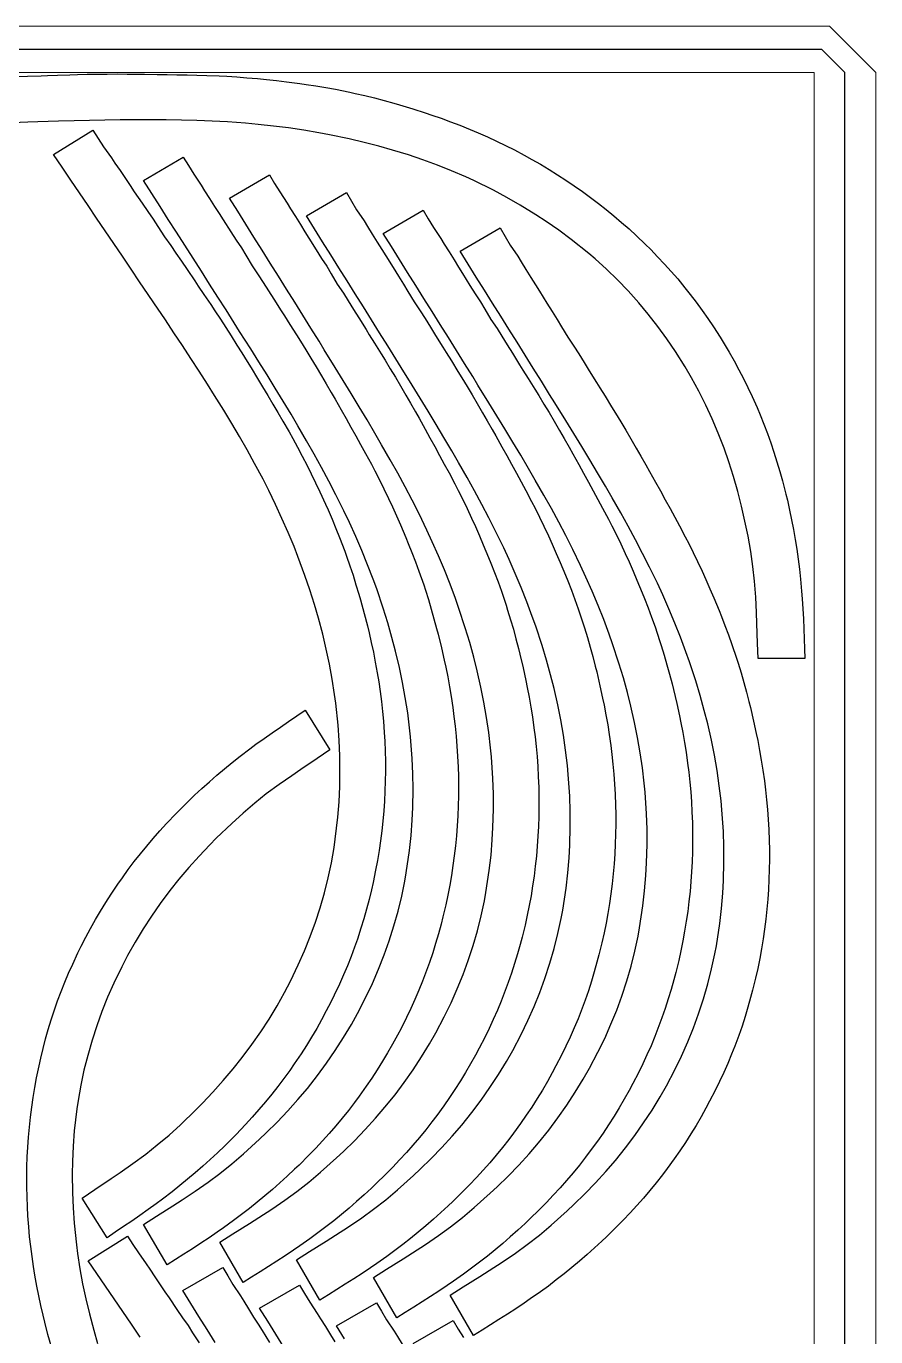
# Model space of a CAD drawing. Header units: millimetres. Extents: x -10628 to 24720, y -21829 to 4032.
# Drawn here: x 14398 to 14949, y -12099 to -11249 of the extents above; entities that cross this region are included whole.
import ezdxf
from ezdxf.enums import TextEntityAlignment as Align
from ezdxf.lldxf.tags import DXFTag

# ---------------------------------------------------------------- set-up
doc = ezdxf.new("R2010")
doc.units = ezdxf.units.MM
doc.layers.add('layer khung van cnc', color=7, linetype='Continuous', lineweight=25, true_color=0xfbf59b)
doc.layers.add('layer mau', color=7, linetype='Continuous')
doc.styles.add('Text Dim', font='arial.ttf')
tags = doc.linetypes.add('KVVIENMAY', pattern='A,46.311228,-10.280676,["KV VIỀN MÁY",Text Dim,S=10.028098,R=0,X=0,Y=-4.346144],-100.988212', length=157.580116).pattern_tags.tags
tags[6] = DXFTag(74, 10)

# ---------------------------------------------------------------- blocks, each defined once
blk = doc.blocks.new('khung van cnc')
at = {"lineweight": 5}
blk.add_lwpolyline([(-193, -99.44), (-193, 2370.56), (-223, 2400.56), (-1463, 2400.56), (-1493, 2370.56), (-1493, -99.44)], close=True, dxfattribs=at)
at = {"color": 1, "linetype": 'KVVIENMAY'}
blk.add_lwpolyline([(-511.88, -84.44), (-213, -84.44), (-213, 2370.56), (-228, 2385.56), (-1458.01, 2385.56), (-1473, 2370.56), (-1473, -84.44), (-1172.83, -84.44)], dxfattribs=at)
at = {"lineweight": 5}
blk.add_lwpolyline([(-513.55, -69.44), (-233, -69.44), (-233, 2370.56), (-1453, 2370.56), (-1453, -69.44), (-1173, -69.44)], dxfattribs=at)
at = {"layer": 'layer mau'}
for tag, p in [('ÁGF', (-518, -155.91)), ('TENFILE', (-518, -268.86)), ('TENFILE', (-518, -381.81)), ('TENFILE', (-518, -494.76))]:
    blk.add_attdef(tag, text='', height=30, dxfattribs=at).set_placement(p, align=Align.MIDDLE_CENTER)

msp = doc.modelspace()

# ---------------------------------------------------------------- linework, layer by layer
for points in [[(14392.109, -11281.728, -0.203), (14398.565, -11281.537, -0.129), (14407.418, -11281.279, 0), (14411.476, -11281.14, 0.027), (14417.938, -11280.901, 0.028), (14425.962, -11280.622, 0), (14430.869, -11280.484, -0.012), (14437.335, -11280.347, -0.017), (14443.801, -11280.255, -0.014), (14450.267, -11280.202, -0.007), (14457.202, -11280.183, 0), (14463.2, -11280.193, 0.002), (14469.667, -11280.234, 0.001), (14474.537, -11280.286, 0), (14482.599, -11280.41, -0.001), (14489.064, -11280.536, -0.001), (14495.53, -11280.676, 0), (14502.041, -11280.824, 0), (14508.46, -11280.973, 0), (14514.925, -11281.148, 0), (14522.945, -11281.446, 0), (14527.847, -11281.69, 0), (14534.302, -11282.088, 0), (14540.751, -11282.566, 0), (14547.72, -11283.167, 0), (14553.632, -11283.742, 0), (14560.062, -11284.436, 0), (14566.484, -11285.199, 0), (14575.295, -11286.362, 0), (14579.303, -11286.936, 0), (14585.697, -11287.916, 0), (14592.077, -11288.977, 0), (14598.442, -11290.129, 0), (14607.654, -11291.978, 0), (14611.112, -11292.731, 0), (14617.413, -11294.188, 0), (14623.692, -11295.742, 0), (14629.948, -11297.386, 0), (14636.182, -11299.113, 0), (14639.831, -11300.162, 0), (14648.582, -11302.793, 0), (14656.476, -11305.314, 0), (14660.883, -11306.788, 0), (14666.991, -11308.916, 0), (14673.067, -11311.135, 0), (14679.108, -11313.448, 0), (14685.778, -11316.133, 0), (14691.072, -11318.369, 0), (14696.99, -11320.98, 0), (14702.863, -11323.692, 0), (14708.688, -11326.506, 0), (14714.464, -11329.422, 0), (14720.857, -11332.799, 0), (14725.861, -11335.558, 0), (14731.477, -11338.779, 0), (14737.035, -11342.1, 0), (14742.532, -11345.522, 0), (14747.965, -11349.044, 0), (14753.333, -11352.664, 0), (14758.632, -11356.383, 0), (14763.86, -11360.2, 0), (14769.082, -11364.166, 0), (14774.093, -11368.124, 0), (14779.094, -11372.228, 0), (14784.017, -11376.426, 0), (14788.862, -11380.714, 0), (14793.628, -11385.09, 0), (14799.438, -11390.649, 0), (14802.916, -11394.101, 0), (14807.436, -11398.732, 0), (14811.866, -11403.449, 0), (14816.203, -11408.25, 0), (14820.443, -11413.136, 0), (14825.188, -11418.854, 0), (14828.615, -11423.166, 0), (14832.543, -11428.306, 0), (14836.365, -11433.526, 0), (14840.083, -11438.822, 0), (14843.698, -11444.19, 0), (14847.972, -11450.838, 0), (14850.62, -11455.129, 0), (14853.926, -11460.695, 0), (14857.127, -11466.322, 0), (14860.22, -11472.009, 0), (14863.203, -11477.754, 0), (14866.074, -11483.555, 0), (14868.832, -11489.41, 0), (14872.008, -11496.555, 0), (14873.996, -11501.278, 0), (14876.402, -11507.286, 0), (14878.693, -11513.339, 0), (14880.869, -11519.435, 0), (14882.932, -11525.571, 0), (14884.884, -11531.745, 0), (14886.727, -11537.953, 0), (14888.463, -11544.193, 0), (14890.688, -11552.871, 0), (14891.616, -11556.756, 0), (14893.037, -11563.074, 0), (14894.354, -11569.414, 0), (14895.569, -11575.775, 0), (14896.681, -11582.153, 0), (14897.691, -11588.548, 0), (14898.599, -11594.956, 0), (14899.406, -11601.378, 0), (14900.113, -11607.809, 0), (14900.845, -11615.735, 0), (14901.227, -11620.697, 0), (14901.646, -11627.149, 0), (14901.991, -11633.606, 0), (14902.277, -11640.067, 0), (14902.52, -11646.53, 0), (14902.732, -11652.996, 0), (14902.93, -11659.462, 0), (14872.667, -11659.462, 0), (14872.315, -11649.506, 0), (14871.855, -11636.766, 0), (14871.58, -11629.587, 0), (14871.093, -11619.633, 0), (14870.324, -11609.265, 0), (14869.284, -11599.795, 0), (14867.86, -11589.931, 0), (14866.127, -11580.109, 0), (14863.258, -11566.46, 0), (14861.882, -11560.612, 0), (14859.408, -11550.949, 0), (14856.682, -11541.36, 0), (14853.683, -11531.855, 0), (14850.575, -11522.953, 0), (14846.788, -11513.15, 0), (14842.88, -11503.972, 0), (14838.674, -11494.922, 0), (14834.176, -11486.011, 0), (14829.393, -11477.25, 0), (14825.256, -11470.171, 0), (14818.998, -11460.212, 0), (14813.395, -11451.957, 0), (14807.524, -11443.893, 0), (14801.388, -11436.031, 0), (14795.177, -11428.603, 0), (14788.327, -11420.959, 0), (14781.414, -11413.769, 0), (14774.257, -11406.821, 0), (14766.867, -11400.124, 0), (14762.718, -11396.561, 0), (14751.425, -11387.513, 0), (14743.403, -11381.593, 0), (14735.202, -11375.92, 0), (14728.412, -11371.485, 0), (14718.327, -11365.294, 0), (14709.673, -11360.341, 0), (14700.883, -11355.635, 0), (14688.161, -11349.38, 0), (14682.919, -11346.987, 0), (14673.758, -11343.05, 0), (14664.491, -11339.365, 0), (14655.128, -11335.927, 0), (14645.68, -11332.729, 0), (14635.331, -11329.523, 0), (14626.568, -11327.036, 0), (14616.921, -11324.53, 0), (14607.22, -11322.244, 0), (14594.417, -11319.571, 0), (14587.679, -11318.315, 0), (14577.849, -11316.661, 0), (14567.986, -11315.208, 0), (14558.097, -11313.95, 0), (14548.185, -11312.882, 0), (14539.956, -11312.137, 0), (14528.315, -11311.291, 0), (14518.365, -11310.745, 0), (14508.407, -11310.345, 0), (14498.443, -11310.074, 0), (14488.477, -11309.917, 0), (14477.222, -11309.858, 0), (14468.544, -11309.884, 0), (14458.58, -11309.98, 0), (14448.617, -11310.138, 0), (14438.655, -11310.348, 0), (14428.694, -11310.599, 0), (14418.735, -11310.882, 0), (14405.243, -11311.298, 0), (14398.816, -11311.503, 0), (14388.858, -11311.828, 0)], [(14414.209, -12106.808, 0), (14411.785, -12097.997, 0), (14409.724, -12089.97, 0), (14408.63, -12085.454, 0), (14407.185, -12079.149, 0), (14405.835, -12072.823, 0), (14404.583, -12066.477, 0), (14403.312, -12059.401, 0), (14402.391, -12053.728, 0), (14401.457, -12047.327, 0), (14400.633, -12040.911, 0), (14399.92, -12034.481, 0), (14399.319, -12028.039, 0), (14398.782, -12020.829, 0), (14398.458, -12015.124, 0), (14398.201, -12008.655, 0), (14398.06, -12002.182, 0), (14398.036, -11995.707, 0), (14398.131, -11989.233, 0), (14398.344, -11982.762, 0), (14398.677, -11976.296, 0), (14399.131, -11969.839, 0), (14399.714, -11963.308, 0), (14400.403, -11956.96, 0), (14401.221, -11950.542, 0), (14402.159, -11944.14, 0), (14403.216, -11937.757, 0), (14404.389, -11931.394, 0), (14406.009, -11923.518, 0), (14407.084, -11918.737, 0), (14408.605, -11912.447, 0), (14410.244, -11906.188, 0), (14412.005, -11899.962, 0), (14413.89, -11893.773, 0), (14416.211, -11886.715, 0), (14418.041, -11881.52, 0), (14420.308, -11875.461, 0), (14422.697, -11869.448, 0), (14425.206, -11863.484, 0), (14427.832, -11857.569, 0), (14431.19, -11850.414, 0), (14433.418, -11845.891, 0), (14436.375, -11840.132, 0), (14439.439, -11834.429, 0), (14442.612, -11828.787, 0), (14445.892, -11823.206, 0), (14449.279, -11817.69, 0), (14452.773, -11812.242, 0), (14457.136, -11805.754, 0), (14460.08, -11801.559, 0), (14463.89, -11796.328, 0), (14467.8, -11791.17, 0), (14471.806, -11786.086, 0), (14475.907, -11781.077, 0), (14480.098, -11776.141, 0), (14484.377, -11771.28, 0), (14488.739, -11766.494, 0), (14494.907, -11759.995, 0), (14497.704, -11757.144, 0), (14502.301, -11752.582, 0), (14506.971, -11748.096, 0), (14511.713, -11743.687, 0), (14516.524, -11739.354, 0), (14521.403, -11735.099, 0), (14526.349, -11730.923, 0), (14531.359, -11726.826, 0), (14536.431, -11722.809, 0), (14542.755, -11717.976, 0), (14546.754, -11715.015, 0), (14551.997, -11711.23, 0), (14557.283, -11707.505, 0), (14562.603, -11703.828, 0), (14567.949, -11700.187, 0), (14573.312, -11696.57, 0), (14578.683, -11692.965, 0), (14594.771, -11718.599, 0), (14586.525, -11724.189, 0), (14575.979, -11731.35, 0), (14570.044, -11735.4, 0), (14561.872, -11741.104, 0), (14553.498, -11747.266, 0), (14546.03, -11753.181, 0), (14538.432, -11759.631, 0), (14531.034, -11766.32, 0), (14520.998, -11776.006, 0), (14516.776, -11780.28, 0), (14509.907, -11787.512, 0), (14503.234, -11794.918, 0), (14496.778, -11802.511, 0), (14490.889, -11809.876, 0), (14484.599, -11818.294, 0), (14478.902, -11826.483, 0), (14473.473, -11834.856, 0), (14468.317, -11843.403, 0), (14463.438, -11852.112, 0), (14459.641, -11859.378, 0), (14454.532, -11869.973, 0), (14450.518, -11879.107, 0), (14446.809, -11888.366, 0), (14443.412, -11897.743, 0), (14440.421, -11906.952, 0), (14437.589, -11916.817, 0), (14435.173, -11926.495, 0), (14433.092, -11936.25, 0), (14431.348, -11946.069, 0), (14430.536, -11951.478, 0), (14428.875, -11965.853, 0), (14428.125, -11975.795, 0), (14427.68, -11985.756, 0), (14427.533, -11993.865, 0), (14427.65, -12005.698, 0), (14428.055, -12015.661, 0), (14428.741, -12025.608, 0), (14430.206, -12039.709, 0), (14430.966, -12045.421, 0), (14432.501, -12055.273, 0), (14434.306, -12065.081, 0), (14436.37, -12074.84, 0), (14438.685, -12084.542, 0), (14441.47, -12095.012, 0), (14444.021, -12103.756, 0)], [(14471.561, -12099.569, 0), (14465.969, -12091.322, 0), (14460.375, -12083.077, 0), (14454.779, -12074.833, 0), (14449.18, -12066.591, 0), (14443.581, -12058.349, 0), (14437.981, -12050.108, 0), (14463.405, -12034.152, 0), (14466.886, -12039.605, 0.327), (14470.445, -12045.004, 0.462), (14475.524, -12052.128, 0), (14477.864, -12055.6, 0), (14481.165, -12060.495, 0), (14484.616, -12065.614, 0), (14487.718, -12070.215, 0), (14490.377, -12074.16, 0), (14495.486, -12081.723, 0), (14499.148, -12087.123, 0), (14502.683, -12092.063, 0.685), (14505.671, -12096.742, 0), (14509.941, -12103.393, 0.402)], [(14520.386, -12103.131, 0), (14515.098, -12094.687, 0), (14509.807, -12086.244, 0), (14504.515, -12077.802, 0), (14499.223, -12069.36, 0), (14525.217, -12054.352, 0), (14528.495, -12059.929, 0.327), (14531.853, -12065.456, 0.462), (14536.666, -12072.762, 0), (14538.876, -12076.317, 0), (14541.994, -12081.331, 0), (14545.254, -12086.574, 0), (14548.184, -12091.286, 0), (14550.697, -12095.326, 0), (14555.523, -12103.072, 0)], [(14564.955, -12106.162, 0), (14559.664, -12097.719, 0), (14554.372, -12089.276, 0), (14549.08, -12080.834, 0), (14575.074, -12065.826, 0), (14578.352, -12071.404, 0.327), (14581.71, -12076.931, 0.462), (14586.523, -12084.237, 0), (14588.734, -12087.792, 0), (14591.851, -12092.806, 0), (14595.112, -12098.049, 0), (14598.042, -12102.76, 0)], [(14604.229, -12100.751, 0), (14598.937, -12092.309, 0), (14624.932, -12077.301, 0), (14628.209, -12082.878, 0.327), (14631.567, -12088.405, 0.462), (14636.38, -12095.712, 0), (14638.591, -12099.267, 0), (14641.708, -12104.281, 0)], [(14648.794, -12103.784, 0), (14674.789, -12088.776, 0), (14678.066, -12094.353, 0.327), (14681.424, -12099.88, 0.462)]]:
    msp.add_polyline3d(points)
for points in [[(14434.023, -12009.533, 0), (14442.269, -12003.942, 0), (14452.815, -11996.781, 0), (14458.749, -11992.732, 0), (14466.922, -11987.027, 0), (14475.295, -11980.865, 0), (14482.763, -11974.951, 0), (14490.361, -11968.501, 0), (14497.759, -11961.812, 0), (14507.795, -11952.126, 0), (14512.017, -11947.852, 0), (14518.886, -11940.62, 0), (14525.56, -11933.214, 0), (14532.016, -11925.621, 0), (14537.904, -11918.256, 0), (14544.194, -11909.838, 0), (14549.891, -11901.649, 0), (14555.32, -11893.276, 0), (14560.477, -11884.729, 0), (14565.355, -11876.02, 0), (14569.152, -11868.753, 0), (14574.262, -11858.159, 0), (14578.275, -11849.025, 0), (14581.984, -11839.766, 0), (14585.381, -11830.389, 0), (14588.372, -11821.18, 0), (14591.205, -11811.314, 0), (14593.62, -11801.636, 0), (14595.701, -11791.882, 0), (14597.445, -11782.062, 0), (14598.257, -11776.654, 0), (14599.919, -11762.279, 0), (14600.668, -11752.337, 0), (14601.113, -11742.375, 0), (14601.26, -11734.266, 0), (14601.143, -11722.433, 0), (14600.739, -11712.471, 0), (14600.052, -11702.524, 0), (14598.587, -11688.423, 0), (14597.827, -11682.711, 0), (14596.293, -11672.858, 0), (14594.488, -11663.05, 0), (14592.423, -11653.292, 0), (14590.109, -11643.59, 0), (14587.324, -11633.12, 0), (14584.772, -11624.376, 0), (14581.767, -11614.872, 0), (14578.546, -11605.441, 0), (14574.004, -11593.175, 0), (14571.487, -11586.8, 0), (14567.662, -11577.595, 0), (14563.65, -11568.469, 0), (14559.458, -11559.424, 0), (14555.094, -11550.46, 0), (14551.351, -11543.095, 0), (14545.88, -11532.785, 0), (14541.053, -11524.066, 0), (14536.099, -11515.419, 0), (14531.031, -11506.836, 0), (14525.866, -11498.311, 0), (14519.934, -11488.746, 0), (14515.299, -11481.41, 0), (14509.92, -11473.021, 0), (14504.491, -11464.666, 0), (14499.018, -11456.34, 0), (14493.51, -11448.037, 0), (14487.976, -11439.751, 0), (14480.452, -11428.545, 0), (14476.862, -11423.21, 0), (14471.293, -11414.948, 0), (14465.719, -11406.689, 0), (14460.14, -11398.434, 0), (14454.556, -11390.181, 0), (14448.968, -11381.932, 0), (14443.377, -11373.685, 0), (14437.783, -11365.44, 0), (14432.186, -11357.196, 0), (14426.588, -11348.953, 0), (14420.989, -11340.712, 0), (14415.389, -11332.47, 0), (14440.813, -11316.515, 0), (14444.293, -11321.967, 0.327), (14447.853, -11327.367, 0.462), (14452.932, -11334.491, 0), (14455.272, -11337.962, 0), (14458.572, -11342.857, 0), (14462.024, -11347.977, 0), (14465.125, -11352.577, 0), (14467.785, -11356.522, 0), (14472.893, -11364.085, 0), (14476.555, -11369.485, 0), (14480.091, -11374.426, 0.685), (14483.079, -11379.105, 0), (14487.348, -11385.755, 0.402), (14491.478, -11391.491, 0), (14494.877, -11396.352, -0.176), (14498.516, -11401.701, -0.203), (14502.11, -11407.068, -0.129), (14507.035, -11414.43, 0), (14509.309, -11417.792, 0.027), (14512.947, -11423.139, 0.028), (14517.449, -11429.787, 0), (14520.173, -11433.87, -0.012), (14523.726, -11439.274, -0.017), (14527.242, -11444.702, -0.014), (14530.724, -11450.151, -0.007), (14534.427, -11456.015, 0), (14537.606, -11461.101, 0.002), (14541.009, -11466.6, 0.001), (14543.555, -11470.752, 0), (14547.735, -11477.647, -0.001), (14551.065, -11483.19, -0.001), (14554.383, -11488.741, 0), (14557.719, -11494.334, 0), (14561.006, -11499.851, 0), (14564.293, -11505.42, 0), (14568.304, -11512.371, 0), (14570.703, -11516.653, 0), (14573.798, -11522.331, 0), (14576.821, -11528.049, 0), (14580.016, -11534.271, 0), (14582.672, -11539.584, 0), (14585.502, -11545.399, 0), (14588.27, -11551.244, 0), (14591.968, -11559.325, 0), (14593.612, -11563.025, 0), (14596.181, -11568.962, 0), (14598.674, -11574.931, 0), (14601.082, -11580.934, 0), (14604.413, -11589.719, 0), (14605.613, -11593.048, 0), (14607.728, -11599.16, 0), (14609.749, -11605.304, 0), (14611.682, -11611.477, 0), (14613.534, -11617.676, 0), (14614.584, -11621.324, 0), (14617.009, -11630.135, 0), (14619.07, -11638.162, 0), (14620.163, -11642.678, 0), (14621.608, -11648.983, 0), (14622.958, -11655.308, 0), (14624.21, -11661.655, 0), (14625.481, -11668.731, 0), (14626.402, -11674.404, 0), (14627.336, -11680.804, 0), (14628.16, -11687.221, 0), (14628.873, -11693.651, 0), (14629.475, -11700.093, 0), (14630.012, -11707.303, 0), (14630.335, -11713.008, 0), (14630.592, -11719.477, 0), (14630.733, -11725.95, 0), (14630.757, -11732.425, 0), (14630.663, -11738.899, 0), (14630.45, -11745.37, 0), (14630.117, -11751.835, 0), (14629.663, -11758.292, 0), (14629.079, -11764.824, 0), (14628.39, -11771.172, 0), (14627.572, -11777.59, 0), (14626.634, -11783.992, 0), (14625.578, -11790.374, 0), (14624.404, -11796.737, 0), (14622.784, -11804.614, 0), (14621.71, -11809.395, 0), (14620.189, -11815.685, 0), (14618.549, -11821.944, 0), (14616.788, -11828.17, 0), (14614.903, -11834.359, 0), (14612.582, -11841.417, 0), (14610.752, -11846.612, 0), (14608.486, -11852.671, 0), (14606.096, -11858.683, 0), (14603.587, -11864.648, 0), (14600.962, -11870.563, 0), (14597.603, -11877.717, 0), (14595.375, -11882.241, 0), (14592.419, -11888, 0), (14589.354, -11893.702, 0), (14586.181, -11899.345, 0), (14582.901, -11904.926, 0), (14579.514, -11910.441, 0), (14576.02, -11915.89, 0), (14571.657, -11922.378, 0), (14568.713, -11926.573, 0), (14564.904, -11931.804, 0), (14560.994, -11936.962, 0), (14556.987, -11942.045, 0), (14552.886, -11947.055, 0), (14548.695, -11951.991, 0), (14544.417, -11956.852, 0), (14540.054, -11961.638, 0), (14533.887, -11968.136, 0), (14531.089, -11970.987, 0), (14526.493, -11975.549, 0), (14521.823, -11980.035, 0), (14517.081, -11984.445, 0), (14512.269, -11988.778, 0), (14507.39, -11993.032, 0), (14502.445, -11997.208, 0), (14497.435, -12001.306, 0), (14492.363, -12005.323, 0), (14486.038, -12010.156, 0), (14482.039, -12013.117, 0), (14476.797, -12016.902, 0), (14471.511, -12020.627, 0), (14466.191, -12024.304, 0), (14460.845, -12027.945, 0), (14455.482, -12031.562, 0), (14450.11, -12035.167, 0)], [(14473.76, -12026.62, 0), (14482.157, -12021.258, 0), (14492.896, -12014.389, 0), (14498.939, -12010.504, 0), (14507.266, -12005.027, 0), (14515.805, -11999.098, 0), (14523.433, -11993.391, 0), (14531.206, -11987.152, 0), (14538.785, -11980.67, 0), (14549.084, -11971.263, 0), (14553.422, -11967.107, 0), (14560.487, -11960.067, 0), (14567.362, -11952.847, 0), (14574.024, -11945.435, 0), (14580.113, -11938.235, 0), (14586.632, -11929.993, 0), (14592.553, -11921.964, 0), (14598.21, -11913.743, 0), (14603.599, -11905.341, 0), (14608.716, -11896.77, 0), (14612.711, -11889.61, 0), (14618.11, -11879.161, 0), (14622.373, -11870.141, 0), (14626.336, -11860.987, 0), (14629.989, -11851.707, 0), (14633.233, -11842.583, 0), (14636.335, -11832.8, 0), (14639.016, -11823.192, 0), (14641.365, -11813.498, 0), (14643.378, -11803.73, 0), (14644.339, -11798.347, 0), (14646.395, -11784.023, 0), (14647.418, -11774.105, 0), (14648.137, -11764.159, 0), (14648.507, -11756.057, 0), (14648.715, -11744.226, 0), (14648.585, -11734.256, 0), (14648.172, -11724.294, 0), (14647.096, -11710.158, 0), (14646.493, -11704.427, 0), (14645.23, -11694.536, 0), (14643.696, -11684.682, 0), (14641.901, -11674.871, 0), (14639.854, -11665.109, 0), (14637.358, -11654.566, 0), (14635.048, -11645.755, 0), (14632.305, -11636.173, 0), (14629.345, -11626.656, 0), (14625.143, -11614.269, 0), (14622.801, -11607.828, 0), (14619.231, -11598.521, 0), (14615.472, -11589.288, 0), (14611.53, -11580.131, 0), (14607.414, -11571.051, 0), (14603.876, -11563.585, 0), (14598.69, -11553.129, 0), (14594.105, -11544.281, 0), (14589.39, -11535.5, 0), (14584.561, -11526.781, 0), (14579.632, -11518.117, 0), (14573.965, -11508.393, 0), (14569.534, -11500.932, 0), (14564.388, -11492.398, 0), (14559.19, -11483.897, 0), (14553.948, -11475.424, 0), (14548.671, -11466.972, 0), (14543.367, -11458.537, 0), (14536.155, -11447.129, 0), (14532.712, -11441.697, 0), (14527.373, -11433.284, 0), (14522.028, -11424.875, 0), (14516.678, -11416.47, 0), (14511.324, -11408.067, 0), (14505.965, -11399.667, 0), (14500.603, -11391.269, 0), (14495.237, -11382.873, 0), (14489.87, -11374.479, 0), (14484.5, -11366.085, 0), (14479.13, -11357.693, 0), (14473.759, -11349.3, 0), (14499.612, -11334.05, 0), (14502.942, -11339.596, 0.327), (14506.351, -11345.092, 0.462), (14511.232, -11352.353, 0), (14513.476, -11355.887, 0), (14516.64, -11360.871, 0), (14519.949, -11366.084, 0), (14522.923, -11370.768, 0), (14525.473, -11374.784, 0), (14530.372, -11382.485, 0), (14533.884, -11387.984, 0), (14537.282, -11393.02, 0.685), (14540.14, -11397.779, 0), (14544.225, -11404.545, 0.402), (14548.196, -11410.392, 0), (14551.46, -11415.345, -0.176), (14554.95, -11420.792, -0.203), (14558.395, -11426.256, -0.129), (14563.115, -11433.75, 0), (14565.297, -11437.174, 0.027), (14568.786, -11442.618, 0.028), (14573.103, -11449.388, 0), (14575.714, -11453.544, -0.012), (14579.117, -11459.044, -0.017), (14582.482, -11464.566, -0.014), (14585.813, -11470.109, -0.007), (14589.354, -11476.073, 0), (14592.392, -11481.244, 0.002), (14595.642, -11486.835, 0.001), (14598.072, -11491.056, 0), (14602.061, -11498.062, -0.001), (14605.238, -11503.695, -0.001), (14608.402, -11509.335, 0), (14611.583, -11515.018, 0), (14614.716, -11520.623, 0), (14617.849, -11526.281, 0), (14621.667, -11533.34, 0), (14623.947, -11537.686, 0), (14626.885, -11543.447, 0), (14629.75, -11549.245, 0), (14632.773, -11555.553, 0), (14635.281, -11560.938, 0), (14637.951, -11566.828, 0), (14640.556, -11572.747, 0), (14644.031, -11580.927, 0), (14645.572, -11584.671, 0), (14647.977, -11590.676, 0), (14650.305, -11596.711, 0), (14652.546, -11602.778, 0), (14655.635, -11611.652, 0), (14656.742, -11615.013, 0), (14658.689, -11621.18, 0), (14660.54, -11627.378, 0), (14662.303, -11633.602, 0), (14663.983, -11639.848, 0), (14664.933, -11643.525, 0), (14667.114, -11652.398, 0), (14668.953, -11660.479, 0), (14669.922, -11665.024, 0), (14671.193, -11671.366, 0), (14672.369, -11677.726, 0), (14673.446, -11684.105, 0), (14674.521, -11691.213, 0), (14675.286, -11696.909, 0), (14676.043, -11703.333, 0), (14676.691, -11709.77, 0), (14677.227, -11716.217, 0), (14677.65, -11722.673, 0), (14677.989, -11729.895, 0), (14678.155, -11735.607, 0), (14678.235, -11742.081, 0), (14678.198, -11748.555, 0), (14678.043, -11755.028, 0), (14677.771, -11761.497, 0), (14677.38, -11767.96, 0), (14676.869, -11774.414, 0), (14676.238, -11780.856, 0), (14675.475, -11787.369, 0), (14674.611, -11793.695, 0), (14673.617, -11800.089, 0), (14672.503, -11806.462, 0), (14671.271, -11812.813, 0), (14669.923, -11819.141, 0), (14668.087, -11826.97, 0), (14666.882, -11831.72, 0), (14665.188, -11837.966, 0), (14663.377, -11844.178, 0), (14661.445, -11850.353, 0), (14659.391, -11856.488, 0), (14656.876, -11863.479, 0), (14654.904, -11868.622, 0), (14652.472, -11874.616, 0), (14649.918, -11880.561, 0), (14647.246, -11886.454, 0), (14644.459, -11892.295, 0), (14640.905, -11899.354, 0), (14638.553, -11903.814, 0), (14635.439, -11909.49, 0), (14632.219, -11915.106, 0), (14628.892, -11920.659, 0), (14625.46, -11926.147, 0), (14621.922, -11931.568, 0), (14618.28, -11936.918, 0), (14613.74, -11943.283, 0), (14610.682, -11947.396, 0), (14606.73, -11952.52, 0), (14602.679, -11957.569, 0), (14598.534, -11962.54, 0), (14594.297, -11967.435, 0), (14589.972, -11972.253, 0), (14585.561, -11976.995, 0), (14581.069, -11981.66, 0), (14574.725, -11987.986, 0), (14571.85, -11990.759, 0), (14567.13, -11995.192, 0), (14562.338, -11999.548, 0), (14557.477, -12003.826, 0), (14552.548, -12008.024, 0), (14547.553, -12012.143, 0), (14542.495, -12016.182, 0), (14537.374, -12020.14, 0), (14532.194, -12024.016, 0), (14525.739, -12028.673, 0), (14521.66, -12031.523, 0), (14516.315, -12035.162, 0), (14510.929, -12038.74, 0), (14505.51, -12042.269, 0), (14500.065, -12045.762, 0), (14494.605, -12049.23, 0), (14489.136, -12052.686, 0)], [(14523.29, -12037.925, 0), (14531.736, -12032.642, 0), (14542.539, -12025.874, 0), (14548.619, -12022.046, 0), (14556.996, -12016.647, 0), (14565.591, -12010.797, 0), (14573.271, -12005.162, 0), (14581.102, -11998.996, 0), (14588.741, -11992.584, 0), (14599.128, -11983.275, 0), (14603.504, -11979.159, 0), (14610.635, -11972.186, 0), (14617.577, -11965.03, 0), (14624.308, -11957.68, 0), (14630.464, -11950.538, 0), (14637.06, -11942.357, 0), (14643.055, -11934.383, 0), (14648.789, -11926.216, 0), (14654.257, -11917.865, 0), (14659.453, -11909.342, 0), (14663.515, -11902.22, 0), (14669.011, -11891.821, 0), (14673.359, -11882.841, 0), (14677.407, -11873.725, 0), (14681.147, -11864.48, 0), (14684.475, -11855.387, 0), (14687.669, -11845.632, 0), (14690.44, -11836.05, 0), (14692.879, -11826.379, 0), (14694.983, -11816.63, 0), (14695.994, -11811.256, 0), (14698.184, -11796.952, 0), (14699.3, -11787.044, 0), (14700.111, -11777.105, 0), (14700.558, -11769.007, 0), (14700.876, -11757.178, 0), (14700.839, -11747.207, 0), (14700.52, -11737.242, 0), (14699.576, -11723.097, 0), (14699.027, -11717.36, 0), (14697.856, -11707.458, 0), (14696.414, -11697.59, 0), (14694.71, -11687.763, 0), (14692.755, -11677.982, 0), (14690.358, -11667.416, 0), (14688.13, -11658.584, 0), (14685.477, -11648.976, 0), (14682.606, -11639.432, 0), (14678.519, -11627.007, 0), (14676.238, -11620.544, 0), (14672.755, -11611.204, 0), (14669.082, -11601.937, 0), (14665.227, -11592.743, 0), (14661.196, -11583.625, 0), (14657.727, -11576.126, 0), (14652.639, -11565.622, 0), (14648.137, -11556.731, 0), (14643.504, -11547.907, 0), (14638.757, -11539.143, 0), (14633.909, -11530.434, 0), (14628.333, -11520.657, 0), (14623.972, -11513.155, 0), (14618.906, -11504.574, 0), (14613.788, -11496.025, 0), (14608.626, -11487.502, 0), (14603.428, -11479.002, 0), (14598.203, -11470.518, 0), (14591.097, -11459.042, 0), (14587.706, -11453.579, 0), (14582.445, -11445.116, 0), (14577.179, -11436.658, 0), (14571.908, -11428.202, 0), (14566.632, -11419.75, 0), (14561.352, -11411.3, 0), (14556.068, -11402.853, 0), (14550.782, -11394.407, 0), (14545.493, -11385.963, 0), (14540.202, -11377.52, 0), (14534.91, -11369.077, 0), (14529.618, -11360.635, 0), (14555.613, -11345.627, 0), (14558.89, -11351.204, 0.327), (14562.248, -11356.731, 0.462), (14567.061, -11364.038, 0), (14569.272, -11367.593, 0), (14572.39, -11372.606, 0), (14575.65, -11377.849, 0), (14578.58, -11382.561, 0), (14581.092, -11386.601, 0), (14585.919, -11394.348, 0), (14589.379, -11399.879, 0), (14592.73, -11404.946, 0.685), (14595.544, -11409.732, 0), (14599.565, -11416.536, 0.402), (14603.481, -11422.419, 0), (14606.698, -11427.402, -0.176), (14610.138, -11432.882, -0.203), (14613.531, -11438.378, -0.129), (14618.181, -11445.916, 0), (14620.331, -11449.36, 0.027), (14623.769, -11454.837, 0.028), (14628.023, -11461.646, 0), (14630.595, -11465.827, -0.012), (14633.947, -11471.358, -0.017), (14637.26, -11476.912, -0.014), (14640.539, -11482.485, -0.007), (14644.023, -11488.482, 0), (14647.013, -11493.682, 0.002), (14650.211, -11499.302, 0.001), (14652.601, -11503.546, 0), (14656.525, -11510.59, -0.001), (14659.648, -11516.252, -0.001), (14662.759, -11521.921, 0), (14665.887, -11527.634, 0), (14668.968, -11533.268, 0), (14672.048, -11538.954, 0), (14675.8, -11546.049, 0), (14678.04, -11550.416, 0), (14680.923, -11556.204, 0), (14683.734, -11562.029, 0), (14686.697, -11568.365, 0), (14689.155, -11573.773, 0), (14691.77, -11579.688, 0), (14694.32, -11585.631, 0), (14697.718, -11593.843, 0), (14699.224, -11597.601, 0), (14701.573, -11603.628, 0), (14703.844, -11609.685, 0), (14706.029, -11615.772, 0), (14709.034, -11624.675, 0), (14710.11, -11628.046, 0), (14711.999, -11634.231, 0), (14713.793, -11640.446, 0), (14715.497, -11646.686, 0), (14717.119, -11652.948, 0), (14718.034, -11656.633, 0), (14720.132, -11665.527, 0), (14721.896, -11673.624, 0), (14722.823, -11678.178, 0), (14724.034, -11684.531, 0), (14725.15, -11690.903, 0), (14726.167, -11697.291, 0), (14727.177, -11704.409, 0), (14727.888, -11710.112, 0), (14728.585, -11716.543, 0), (14729.173, -11722.985, 0), (14729.648, -11729.437, 0), (14730.012, -11735.897, 0), (14730.283, -11743.122, 0), (14730.396, -11748.835, 0), (14730.415, -11755.309, 0), (14730.317, -11761.783, 0), (14730.102, -11768.254, 0), (14729.769, -11774.72, 0), (14729.318, -11781.179, 0), (14728.747, -11787.628, 0), (14728.055, -11794.064, 0), (14727.231, -11800.569, 0), (14726.309, -11806.888, 0), (14725.255, -11813.271, 0), (14724.082, -11819.634, 0), (14722.791, -11825.974, 0), (14721.383, -11832.289, 0), (14719.474, -11840.1, 0), (14718.224, -11844.838, 0), (14716.473, -11851.068, 0), (14714.604, -11857.263, 0), (14712.614, -11863.42, 0), (14710.502, -11869.535, 0), (14707.923, -11876.503, 0), (14705.903, -11881.627, 0), (14703.415, -11887.598, 0), (14700.805, -11893.518, 0), (14698.078, -11899.386, 0), (14695.237, -11905.201, 0), (14691.617, -11912.226, 0), (14689.224, -11916.665, 0), (14686.057, -11922.311, 0), (14682.784, -11927.896, 0), (14679.405, -11933.418, 0), (14675.922, -11938.874, 0), (14672.334, -11944.262, 0), (14668.641, -11949.577, 0), (14664.042, -11955.9, 0), (14660.946, -11959.984, 0), (14656.946, -11965.071, 0), (14652.849, -11970.081, 0), (14648.657, -11975.014, 0), (14644.375, -11979.869, 0), (14640.005, -11984.647, 0), (14635.55, -11989.347, 0), (14631.014, -11993.969, 0), (14624.611, -12000.236, 0), (14621.711, -12002.982, 0), (14616.949, -12007.371, 0), (14612.117, -12011.682, 0), (14607.216, -12015.914, 0), (14602.248, -12020.066, 0), (14597.215, -12024.138, 0), (14592.119, -12028.13, 0), (14586.962, -12032.039, 0), (14581.745, -12035.867, 0), (14575.247, -12040.464, 0), (14571.142, -12043.275, 0), (14565.763, -12046.864, 0), (14560.344, -12050.392, 0), (14554.892, -12053.87, 0), (14549.415, -12057.312, 0), (14543.922, -12060.729, 0), (14538.422, -12064.133, 0)], [(14573.147, -12049.399, 0), (14581.593, -12044.116, 0), (14592.396, -12037.349, 0), (14598.476, -12033.52, 0), (14606.853, -12028.121, 0), (14615.448, -12022.272, 0), (14623.129, -12016.637, 0), (14630.959, -12010.471, 0), (14638.598, -12004.059, 0), (14648.985, -11994.75, 0), (14653.361, -11990.634, 0), (14660.492, -11983.661, 0), (14667.434, -11976.505, 0), (14674.165, -11969.155, 0), (14680.322, -11962.013, 0), (14686.917, -11953.832, 0), (14692.912, -11945.858, 0), (14698.646, -11937.691, 0), (14704.114, -11929.34, 0), (14709.31, -11920.817, 0), (14713.372, -11913.695, 0), (14718.869, -11903.296, 0), (14723.216, -11894.316, 0), (14727.264, -11885.2, 0), (14731.004, -11875.955, 0), (14734.332, -11866.862, 0), (14737.526, -11857.107, 0), (14740.297, -11847.525, 0), (14742.736, -11837.854, 0), (14744.84, -11828.105, 0), (14745.851, -11822.73, 0), (14748.041, -11808.426, 0), (14749.157, -11798.519, 0), (14749.969, -11788.58, 0), (14750.415, -11780.482, 0), (14750.734, -11768.653, 0), (14750.696, -11758.682, 0), (14750.377, -11748.717, 0), (14749.433, -11734.572, 0), (14748.884, -11728.835, 0), (14747.713, -11718.933, 0), (14746.271, -11709.065, 0), (14744.567, -11699.237, 0), (14742.612, -11689.457, 0), (14740.215, -11678.891, 0), (14737.987, -11670.059, 0), (14735.334, -11660.451, 0), (14732.463, -11650.907, 0), (14728.376, -11638.482, 0), (14726.095, -11632.019, 0), (14722.612, -11622.679, 0), (14718.939, -11613.412, 0), (14715.084, -11604.218, 0), (14711.053, -11595.1, 0), (14707.584, -11587.601, 0), (14702.496, -11577.097, 0), (14697.994, -11568.206, 0), (14693.361, -11559.382, 0), (14688.614, -11550.618, 0), (14683.766, -11541.909, 0), (14678.191, -11532.132, 0), (14673.829, -11524.63, 0), (14668.763, -11516.049, 0), (14663.645, -11507.499, 0), (14658.483, -11498.977, 0), (14653.285, -11490.477, 0), (14648.06, -11481.993, 0), (14640.954, -11470.517, 0), (14637.563, -11465.054, 0), (14632.303, -11456.591, 0), (14627.036, -11448.133, 0), (14621.765, -11439.677, 0), (14616.489, -11431.225, 0), (14611.209, -11422.775, 0), (14605.926, -11414.328, 0), (14600.639, -11405.882, 0), (14595.35, -11397.438, 0), (14590.059, -11388.994, 0), (14584.768, -11380.552, 0), (14579.475, -11372.11, 0), (14605.47, -11357.102, 0), (14608.747, -11362.679, 0.327), (14612.105, -11368.206, 0.462), (14616.918, -11375.512, 0), (14619.129, -11379.068, 0), (14622.247, -11384.081, 0), (14625.507, -11389.324, 0), (14628.437, -11394.036, 0), (14630.949, -11398.076, 0), (14635.776, -11405.822, 0), (14639.236, -11411.353, 0), (14642.587, -11416.421, 0.685), (14645.401, -11421.207, 0), (14649.422, -11428.011, 0.402), (14653.338, -11433.894, 0), (14656.556, -11438.877, -0.176), (14659.995, -11444.357, -0.203), (14663.388, -11449.853, -0.129), (14668.039, -11457.391, 0), (14670.188, -11460.835, 0.027), (14673.626, -11466.312, 0.028), (14677.88, -11473.121, 0), (14680.452, -11477.302, -0.012), (14683.804, -11482.833, -0.017), (14687.117, -11488.387, -0.014), (14690.396, -11493.96, -0.007), (14693.88, -11499.957, 0), (14696.87, -11505.156, 0.002), (14700.068, -11510.777, 0.001), (14702.459, -11515.021, 0), (14706.382, -11522.064, -0.001), (14709.506, -11527.727, -0.001), (14712.616, -11533.396, 0), (14715.744, -11539.109, 0), (14718.825, -11544.743, 0), (14721.905, -11550.429, 0), (14725.658, -11557.523, 0), (14727.897, -11561.89, 0), (14730.78, -11567.679, 0), (14733.591, -11573.504, 0), (14736.555, -11579.839, 0), (14739.012, -11585.248, 0), (14741.627, -11591.163, 0), (14744.177, -11597.106, 0), (14747.575, -11605.318, 0), (14749.082, -11609.076, 0), (14751.431, -11615.103, 0), (14753.701, -11621.159, 0), (14755.886, -11627.247, 0), (14758.892, -11636.15, 0), (14759.968, -11639.521, 0), (14761.856, -11645.706, 0), (14763.65, -11651.921, 0), (14765.354, -11658.161, 0), (14766.976, -11664.423, 0), (14767.891, -11668.108, 0), (14769.989, -11677.002, 0), (14771.753, -11685.099, 0), (14772.68, -11689.653, 0), (14773.891, -11696.006, 0), (14775.007, -11702.378, 0), (14776.025, -11708.765, 0), (14777.034, -11715.884, 0), (14777.745, -11721.587, 0), (14778.442, -11728.018, 0), (14779.03, -11734.46, 0), (14779.506, -11740.912, 0), (14779.869, -11747.372, 0), (14780.14, -11754.597, 0), (14780.253, -11760.31, 0), (14780.272, -11766.784, 0), (14780.174, -11773.258, 0), (14779.959, -11779.729, 0), (14779.626, -11786.195, 0), (14779.175, -11792.654, 0), (14778.604, -11799.103, 0), (14777.912, -11805.539, 0), (14777.088, -11812.044, 0), (14776.166, -11818.362, 0), (14775.112, -11824.746, 0), (14773.939, -11831.109, 0), (14772.648, -11837.448, 0), (14771.24, -11843.764, 0), (14769.331, -11851.575, 0), (14768.082, -11856.313, 0), (14766.33, -11862.543, 0), (14764.461, -11868.738, 0), (14762.471, -11874.895, 0), (14760.36, -11881.01, 0), (14757.78, -11887.978, 0), (14755.76, -11893.101, 0), (14753.272, -11899.073, 0), (14750.662, -11904.993, 0), (14747.935, -11910.861, 0), (14745.094, -11916.676, 0), (14741.474, -11923.701, 0), (14739.081, -11928.14, 0), (14735.914, -11933.786, 0), (14732.641, -11939.371, 0), (14729.263, -11944.893, 0), (14725.779, -11950.349, 0), (14722.191, -11955.736, 0), (14718.499, -11961.052, 0), (14713.899, -11967.375, 0), (14710.803, -11971.459, 0), (14706.803, -11976.546, 0), (14702.706, -11981.556, 0), (14698.515, -11986.489, 0), (14694.232, -11991.344, 0), (14689.862, -11996.122, 0), (14685.407, -12000.822, 0), (14680.871, -12005.444, 0), (14674.468, -12011.711, 0), (14671.568, -12014.457, 0), (14666.806, -12018.846, 0), (14661.974, -12023.157, 0), (14657.073, -12027.389, 0), (14652.105, -12031.541, 0), (14647.072, -12035.613, 0), (14641.976, -12039.605, 0), (14636.819, -12043.514, 0), (14631.602, -12047.342, 0), (14625.104, -12051.939, 0), (14620.999, -12054.75, 0), (14615.62, -12058.339, 0), (14610.201, -12061.867, 0), (14604.749, -12065.345, 0), (14599.272, -12068.787, 0), (14593.78, -12072.204, 0), (14588.279, -12075.608, 0)], [(14623.004, -12060.874, 0), (14631.45, -12055.591, 0), (14642.253, -12048.824, 0), (14648.333, -12044.995, 0), (14656.71, -12039.596, 0), (14665.305, -12033.747, 0), (14672.986, -12028.112, 0), (14680.816, -12021.946, 0), (14688.456, -12015.534, 0), (14698.842, -12006.225, 0), (14703.218, -12002.109, 0), (14710.349, -11995.135, 0), (14717.291, -11987.98, 0), (14724.023, -11980.63, 0), (14730.179, -11973.487, 0), (14736.774, -11965.307, 0), (14742.769, -11957.333, 0), (14748.503, -11949.166, 0), (14753.971, -11940.815, 0), (14759.168, -11932.291, 0), (14763.229, -11925.17, 0), (14768.726, -11914.771, 0), (14773.073, -11905.791, 0), (14777.121, -11896.675, 0), (14780.861, -11887.43, 0), (14784.189, -11878.337, 0), (14787.383, -11868.582, 0), (14790.154, -11859, 0), (14792.593, -11849.329, 0), (14794.698, -11839.58, 0), (14795.708, -11834.205, 0), (14797.898, -11819.901, 0), (14799.014, -11809.994, 0), (14799.826, -11800.055, 0), (14800.272, -11791.957, 0), (14800.591, -11780.128, 0), (14800.553, -11770.157, 0), (14800.234, -11760.192, 0), (14799.29, -11746.047, 0), (14798.741, -11740.31, 0), (14797.57, -11730.408, 0), (14796.128, -11720.54, 0), (14794.424, -11710.712, 0), (14792.469, -11700.931, 0), (14790.072, -11690.366, 0), (14787.844, -11681.534, 0), (14785.191, -11671.926, 0), (14782.32, -11662.382, 0), (14778.233, -11649.957, 0), (14775.952, -11643.494, 0), (14772.469, -11634.154, 0), (14768.796, -11624.886, 0), (14764.941, -11615.693, 0), (14760.91, -11606.575, 0), (14757.441, -11599.076, 0), (14752.353, -11588.572, 0), (14747.851, -11579.681, 0), (14743.219, -11570.857, 0), (14738.471, -11562.093, 0), (14733.624, -11553.384, 0), (14728.048, -11543.607, 0), (14723.686, -11536.105, 0), (14718.621, -11527.523, 0), (14713.502, -11518.974, 0), (14708.34, -11510.452, 0), (14703.142, -11501.952, 0), (14697.917, -11493.468, 0), (14690.811, -11481.992, 0), (14687.42, -11476.528, 0), (14682.16, -11468.066, 0), (14676.894, -11459.608, 0), (14671.622, -11451.152, 0), (14666.346, -11442.7, 0), (14661.066, -11434.25, 0), (14655.783, -11425.802, 0), (14650.496, -11417.357, 0), (14645.207, -11408.913, 0), (14639.917, -11400.469, 0), (14634.625, -11392.027, 0), (14629.332, -11383.585, 0), (14655.327, -11368.577, 0), (14658.604, -11374.154, 0.327), (14661.962, -11379.681, 0.462), (14666.775, -11386.987, 0), (14668.986, -11390.542, 0), (14672.104, -11395.556, 0), (14675.364, -11400.799, 0), (14678.294, -11405.511, 0), (14680.806, -11409.551, 0), (14685.633, -11417.297, 0), (14689.093, -11422.828, 0), (14692.444, -11427.896, 0.685), (14695.258, -11432.682, 0), (14699.279, -11439.485, 0.402), (14703.195, -11445.369, 0), (14706.413, -11450.352, -0.176), (14709.852, -11455.832, -0.203), (14713.245, -11461.328, -0.129), (14717.896, -11468.866, 0), (14720.045, -11472.31, 0.027), (14723.483, -11477.787, 0.028), (14727.737, -11484.596, 0), (14730.309, -11488.777, -0.012), (14733.661, -11494.308, -0.017), (14736.974, -11499.862, -0.014), (14740.253, -11505.435, -0.007), (14743.737, -11511.432, 0), (14746.727, -11516.631, 0.002), (14749.925, -11522.252, 0.001), (14752.316, -11526.496, 0), (14756.239, -11533.539, -0.001), (14759.363, -11539.202, -0.001), (14762.474, -11544.871, 0), (14765.602, -11550.584, 0), (14768.682, -11556.218, 0), (14771.762, -11561.904, 0), (14775.515, -11568.998, 0), (14777.754, -11573.365, 0), (14780.637, -11579.154, 0), (14783.448, -11584.979, 0), (14786.412, -11591.314, 0), (14788.87, -11596.723, 0), (14791.484, -11602.638, 0), (14794.034, -11608.581, 0), (14797.432, -11616.793, 0), (14798.939, -11620.55, 0), (14801.288, -11626.578, 0), (14803.558, -11632.634, 0), (14805.743, -11638.722, 0), (14808.749, -11647.625, 0), (14809.825, -11650.995, 0), (14811.714, -11657.181, 0), (14813.507, -11663.396, 0), (14815.211, -11669.636, 0), (14816.833, -11675.898, 0), (14817.749, -11679.583, 0), (14819.846, -11688.477, 0), (14821.61, -11696.574, 0), (14822.537, -11701.128, 0), (14823.748, -11707.481, 0), (14824.864, -11713.853, 0), (14825.882, -11720.24, 0), (14826.891, -11727.359, 0), (14827.602, -11733.062, 0), (14828.3, -11739.492, 0), (14828.887, -11745.935, 0), (14829.363, -11752.387, 0), (14829.726, -11758.847, 0), (14829.997, -11766.071, 0), (14830.11, -11771.785, 0), (14830.129, -11778.259, 0), (14830.031, -11784.733, 0), (14829.816, -11791.204, 0), (14829.483, -11797.67, 0), (14829.032, -11804.129, 0), (14828.461, -11810.577, 0), (14827.769, -11817.013, 0), (14826.946, -11823.519, 0), (14826.023, -11829.837, 0), (14824.969, -11836.221, 0), (14823.796, -11842.584, 0), (14822.505, -11848.923, 0), (14821.098, -11855.238, 0), (14819.188, -11863.05, 0), (14817.939, -11867.788, 0), (14816.187, -11874.018, 0), (14814.318, -11880.213, 0), (14812.328, -11886.369, 0), (14810.217, -11892.485, 0), (14807.637, -11899.452, 0), (14805.617, -11904.576, 0), (14803.129, -11910.548, 0), (14800.52, -11916.468, 0), (14797.792, -11922.336, 0), (14794.951, -11928.15, 0), (14791.331, -11935.176, 0), (14788.938, -11939.614, 0), (14785.771, -11945.261, 0), (14782.498, -11950.846, 0), (14779.12, -11956.368, 0), (14775.636, -11961.824, 0), (14772.048, -11967.211, 0), (14768.356, -11972.527, 0), (14763.757, -11978.85, 0), (14760.66, -11982.934, 0), (14756.66, -11988.021, 0), (14752.563, -11993.031, 0), (14748.372, -11997.964, 0), (14744.089, -12002.819, 0), (14739.719, -12007.596, 0), (14735.264, -12012.297, 0), (14730.728, -12016.919, 0), (14724.326, -12023.186, 0), (14721.425, -12025.932, 0), (14716.663, -12030.321, 0), (14711.831, -12034.632, 0), (14706.93, -12038.864, 0), (14701.962, -12043.016, 0), (14696.93, -12047.088, 0), (14691.834, -12051.079, 0), (14686.676, -12054.989, 0), (14681.46, -12058.817, 0), (14674.961, -12063.414, 0), (14670.856, -12066.225, 0), (14665.477, -12069.814, 0), (14660.058, -12073.342, 0), (14654.606, -12076.82, 0), (14649.13, -12080.262, 0), (14643.637, -12083.679, 0), (14638.136, -12087.083, 0)], [(14672.861, -12072.349, 0), (14681.308, -12067.066, 0), (14692.11, -12060.299, 0), (14698.19, -12056.47, 0), (14706.567, -12051.071, 0), (14715.162, -12045.222, 0), (14722.843, -12039.587, 0), (14730.673, -12033.421, 0), (14738.313, -12027.009, 0), (14748.699, -12017.699, 0), (14753.076, -12013.584, 0), (14760.207, -12006.61, 0), (14767.148, -11999.455, 0), (14773.88, -11992.105, 0), (14780.036, -11984.962, 0), (14786.631, -11976.781, 0), (14792.627, -11968.808, 0), (14798.36, -11960.64, 0), (14803.828, -11952.29, 0), (14809.025, -11943.766, 0), (14813.086, -11936.645, 0), (14818.583, -11926.246, 0), (14822.93, -11917.266, 0), (14826.978, -11908.15, 0), (14830.718, -11898.904, 0), (14834.047, -11889.811, 0), (14837.241, -11880.057, 0), (14840.011, -11870.475, 0), (14842.45, -11860.803, 0), (14844.555, -11851.055, 0), (14845.566, -11845.68, 0), (14847.756, -11831.376, 0), (14848.871, -11821.469, 0), (14849.683, -11811.53, 0), (14850.129, -11803.432, 0), (14850.448, -11791.603, 0), (14850.411, -11781.632, 0), (14850.091, -11771.667, 0), (14849.147, -11757.522, 0), (14848.598, -11751.785, 0), (14847.427, -11741.883, 0), (14845.985, -11732.015, 0), (14844.281, -11722.187, 0), (14842.326, -11712.406, 0), (14839.929, -11701.841, 0), (14837.701, -11693.009, 0), (14835.048, -11683.401, 0), (14832.177, -11673.857, 0), (14828.091, -11661.432, 0), (14825.81, -11654.969, 0), (14822.326, -11645.629, 0), (14818.653, -11636.361, 0), (14814.798, -11627.168, 0), (14810.767, -11618.05, 0), (14807.298, -11610.551, 0), (14802.21, -11600.047, 0), (14797.708, -11591.156, 0), (14793.076, -11582.332, 0), (14788.328, -11573.568, 0), (14783.481, -11564.859, 0), (14777.905, -11555.082, 0), (14773.543, -11547.579, 0), (14768.478, -11538.998, 0), (14763.359, -11530.449, 0), (14758.197, -11521.927, 0), (14752.999, -11513.426, 0), (14747.774, -11504.942, 0), (14740.668, -11493.467, 0), (14737.277, -11488.003, 0), (14732.017, -11479.541, 0), (14726.751, -11471.082, 0), (14721.479, -11462.627, 0), (14716.203, -11454.175, 0), (14710.923, -11445.725, 0), (14705.64, -11437.277, 0), (14700.353, -11428.832, 0), (14695.064, -11420.387, 0), (14689.774, -11411.944, 0), (14684.482, -11403.502, 0), (14679.189, -11395.06, 0), (14705.184, -11380.052, 0), (14708.462, -11385.629, 0.327), (14711.819, -11391.156, 0.462), (14716.633, -11398.462, 0), (14718.843, -11402.017, 0), (14721.961, -11407.031, 0), (14725.221, -11412.274, 0), (14728.151, -11416.986, 0), (14730.663, -11421.026, 0), (14735.49, -11428.772, 0), (14738.95, -11434.303, 0), (14742.302, -11439.371, 0.685), (14745.115, -11444.157, 0), (14749.136, -11450.96, 0.402), (14753.053, -11456.844, 0), (14756.27, -11461.827, -0.176), (14759.709, -11467.307, -0.203), (14763.102, -11472.802, -0.129), (14767.753, -11480.341, 0), (14769.902, -11483.785, 0.027), (14773.34, -11489.262, 0.028), (14777.594, -11496.071, 0), (14780.166, -11500.252, -0.012), (14783.518, -11505.783, -0.017), (14786.831, -11511.337, -0.014), (14790.11, -11516.91, -0.007), (14793.594, -11522.907, 0), (14796.584, -11528.106, 0.002), (14799.782, -11533.727, 0.001), (14802.173, -11537.971, 0), (14806.096, -11545.014, -0.001), (14809.22, -11550.676, -0.001), (14812.331, -11556.346, 0), (14815.459, -11562.058, 0), (14818.539, -11567.692, 0), (14821.619, -11573.379, 0), (14825.372, -11580.473, 0), (14827.611, -11584.84, 0), (14830.494, -11590.629, 0), (14833.305, -11596.454, 0), (14836.269, -11602.789, 0), (14838.727, -11608.197, 0), (14841.341, -11614.112, 0), (14843.891, -11620.056, 0), (14847.289, -11628.268, 0), (14848.796, -11632.025, 0), (14851.145, -11638.052, 0), (14853.416, -11644.109, 0), (14855.6, -11650.197, 0), (14858.606, -11659.099, 0), (14859.682, -11662.47, 0), (14861.571, -11668.656, 0), (14863.364, -11674.871, 0), (14865.069, -11681.111, 0), (14866.69, -11687.373, 0), (14867.606, -11691.058, 0), (14869.704, -11699.951, 0), (14871.467, -11708.049, 0), (14872.394, -11712.602, 0), (14873.605, -11718.956, 0), (14874.722, -11725.327, 0), (14875.739, -11731.715, 0), (14876.748, -11738.834, 0), (14877.459, -11744.537, 0), (14878.157, -11750.967, 0), (14878.744, -11757.41, 0), (14879.22, -11763.862, 0), (14879.583, -11770.322, 0), (14879.854, -11777.546, 0), (14879.967, -11783.26, 0), (14879.986, -11789.734, 0), (14879.888, -11796.208, 0), (14879.673, -11802.679, 0), (14879.341, -11809.145, 0), (14878.889, -11815.604, 0), (14878.318, -11822.052, 0), (14877.627, -11828.488, 0), (14876.803, -11834.994, 0), (14875.881, -11841.312, 0), (14874.826, -11847.696, 0), (14873.653, -11854.059, 0), (14872.362, -11860.398, 0), (14870.955, -11866.713, 0), (14869.045, -11874.525, 0), (14867.796, -11879.263, 0), (14866.044, -11885.492, 0), (14864.175, -11891.687, 0), (14862.186, -11897.844, 0), (14860.074, -11903.96, 0), (14857.494, -11910.927, 0), (14855.474, -11916.051, 0), (14852.986, -11922.023, 0), (14850.377, -11927.943, 0), (14847.65, -11933.811, 0), (14844.808, -11939.625, 0), (14841.188, -11946.651, 0), (14838.795, -11951.089, 0), (14835.628, -11956.736, 0), (14832.355, -11962.321, 0), (14828.977, -11967.843, 0), (14825.493, -11973.299, 0), (14821.905, -11978.686, 0), (14818.213, -11984.002, 0), (14813.614, -11990.325, 0), (14810.517, -11994.408, 0), (14806.518, -11999.496, 0), (14802.42, -12004.506, 0), (14798.229, -12009.439, 0), (14793.946, -12014.294, 0), (14789.576, -12019.071, 0), (14785.121, -12023.771, 0), (14780.585, -12028.394, 0), (14774.183, -12034.661, 0), (14771.282, -12037.407, 0), (14766.521, -12041.796, 0), (14761.688, -12046.107, 0), (14756.787, -12050.339, 0), (14751.82, -12054.491, 0), (14746.787, -12058.563, 0), (14741.691, -12062.554, 0), (14736.533, -12066.464, 0), (14731.317, -12070.292, 0), (14724.818, -12074.889, 0), (14720.713, -12077.7, 0), (14715.334, -12081.289, 0), (14709.915, -12084.817, 0), (14704.463, -12088.295, 0), (14698.987, -12091.737, 0), (14693.494, -12095.153, 0), (14687.993, -12098.558, 0)]]:
    msp.add_polyline3d(points, close=True)

# ---------------------------------------------------------------- block references
at = {"layer": 'layer khung van cnc'}
msp.add_blockref('khung van cnc', (15142.01, -13649.743), dxfattribs=at)

doc.saveas('drawing.dxf')
